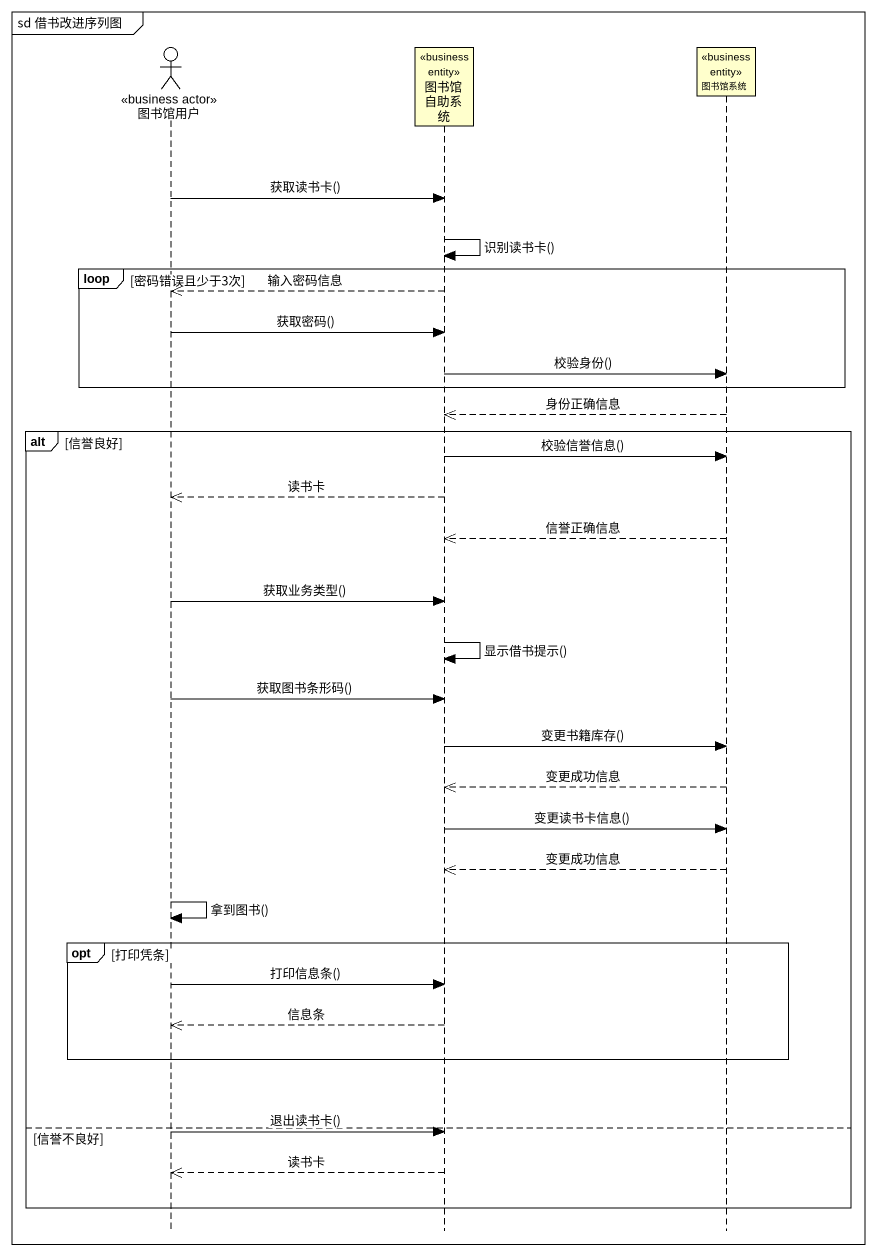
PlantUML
@startuml
mainframe sd 借书改进序列图
hide footbox
actor 图书馆用户 <<business actor>>
participant 图书馆自助系统 <<business entity>>
participant 图书馆系统 <<business entity>>

图书馆用户 -> 图书馆自助系统 : 获取读书卡()
图书馆自助系统 -> 图书馆自助系统 : 识别读书卡()
loop 密码错误且少于3次
  图书馆自助系统 -->> 图书馆用户 : 输入密码信息
  图书馆用户 -> 图书馆自助系统 : 获取密码()
  图书馆自助系统 -> 图书馆系统 : 校验身份()
end
图书馆系统 -->> 图书馆自助系统 : 身份正确信息
alt 信誉良好
  图书馆自助系统 -> 图书馆系统 : 校验信誉信息()
  图书馆自助系统 -->> 图书馆用户 : 读书卡
  图书馆系统 -->> 图书馆自助系统 : 信誉正确信息
  图书馆用户 -> 图书馆自助系统 : 获取业务类型()
  图书馆自助系统 -> 图书馆自助系统 : 显示借书提示()
  图书馆用户 -> 图书馆自助系统 : 获取图书条形码()
  图书馆自助系统 -> 图书馆系统 : 变更书籍库存()
  图书馆系统 -->> 图书馆自助系统 : 变更成功信息
  图书馆自助系统 -> 图书馆系统 : 变更读书卡信息()
  图书馆系统 -->> 图书馆自助系统 : 变更成功信息
  图书馆用户 -> 图书馆用户 : 拿到图书()
  opt 打印凭条
    图书馆用户 -> 图书馆自助系统 : 打印信息条()
    图书馆自助系统 -->> 图书馆用户 : 信息条
  end
else 信誉不良好
  图书馆用户 -> 图书馆自助系统 : 退出读书卡()
  图书馆自助系统 -->> 图书馆用户 : 读书卡
end
@enduml
